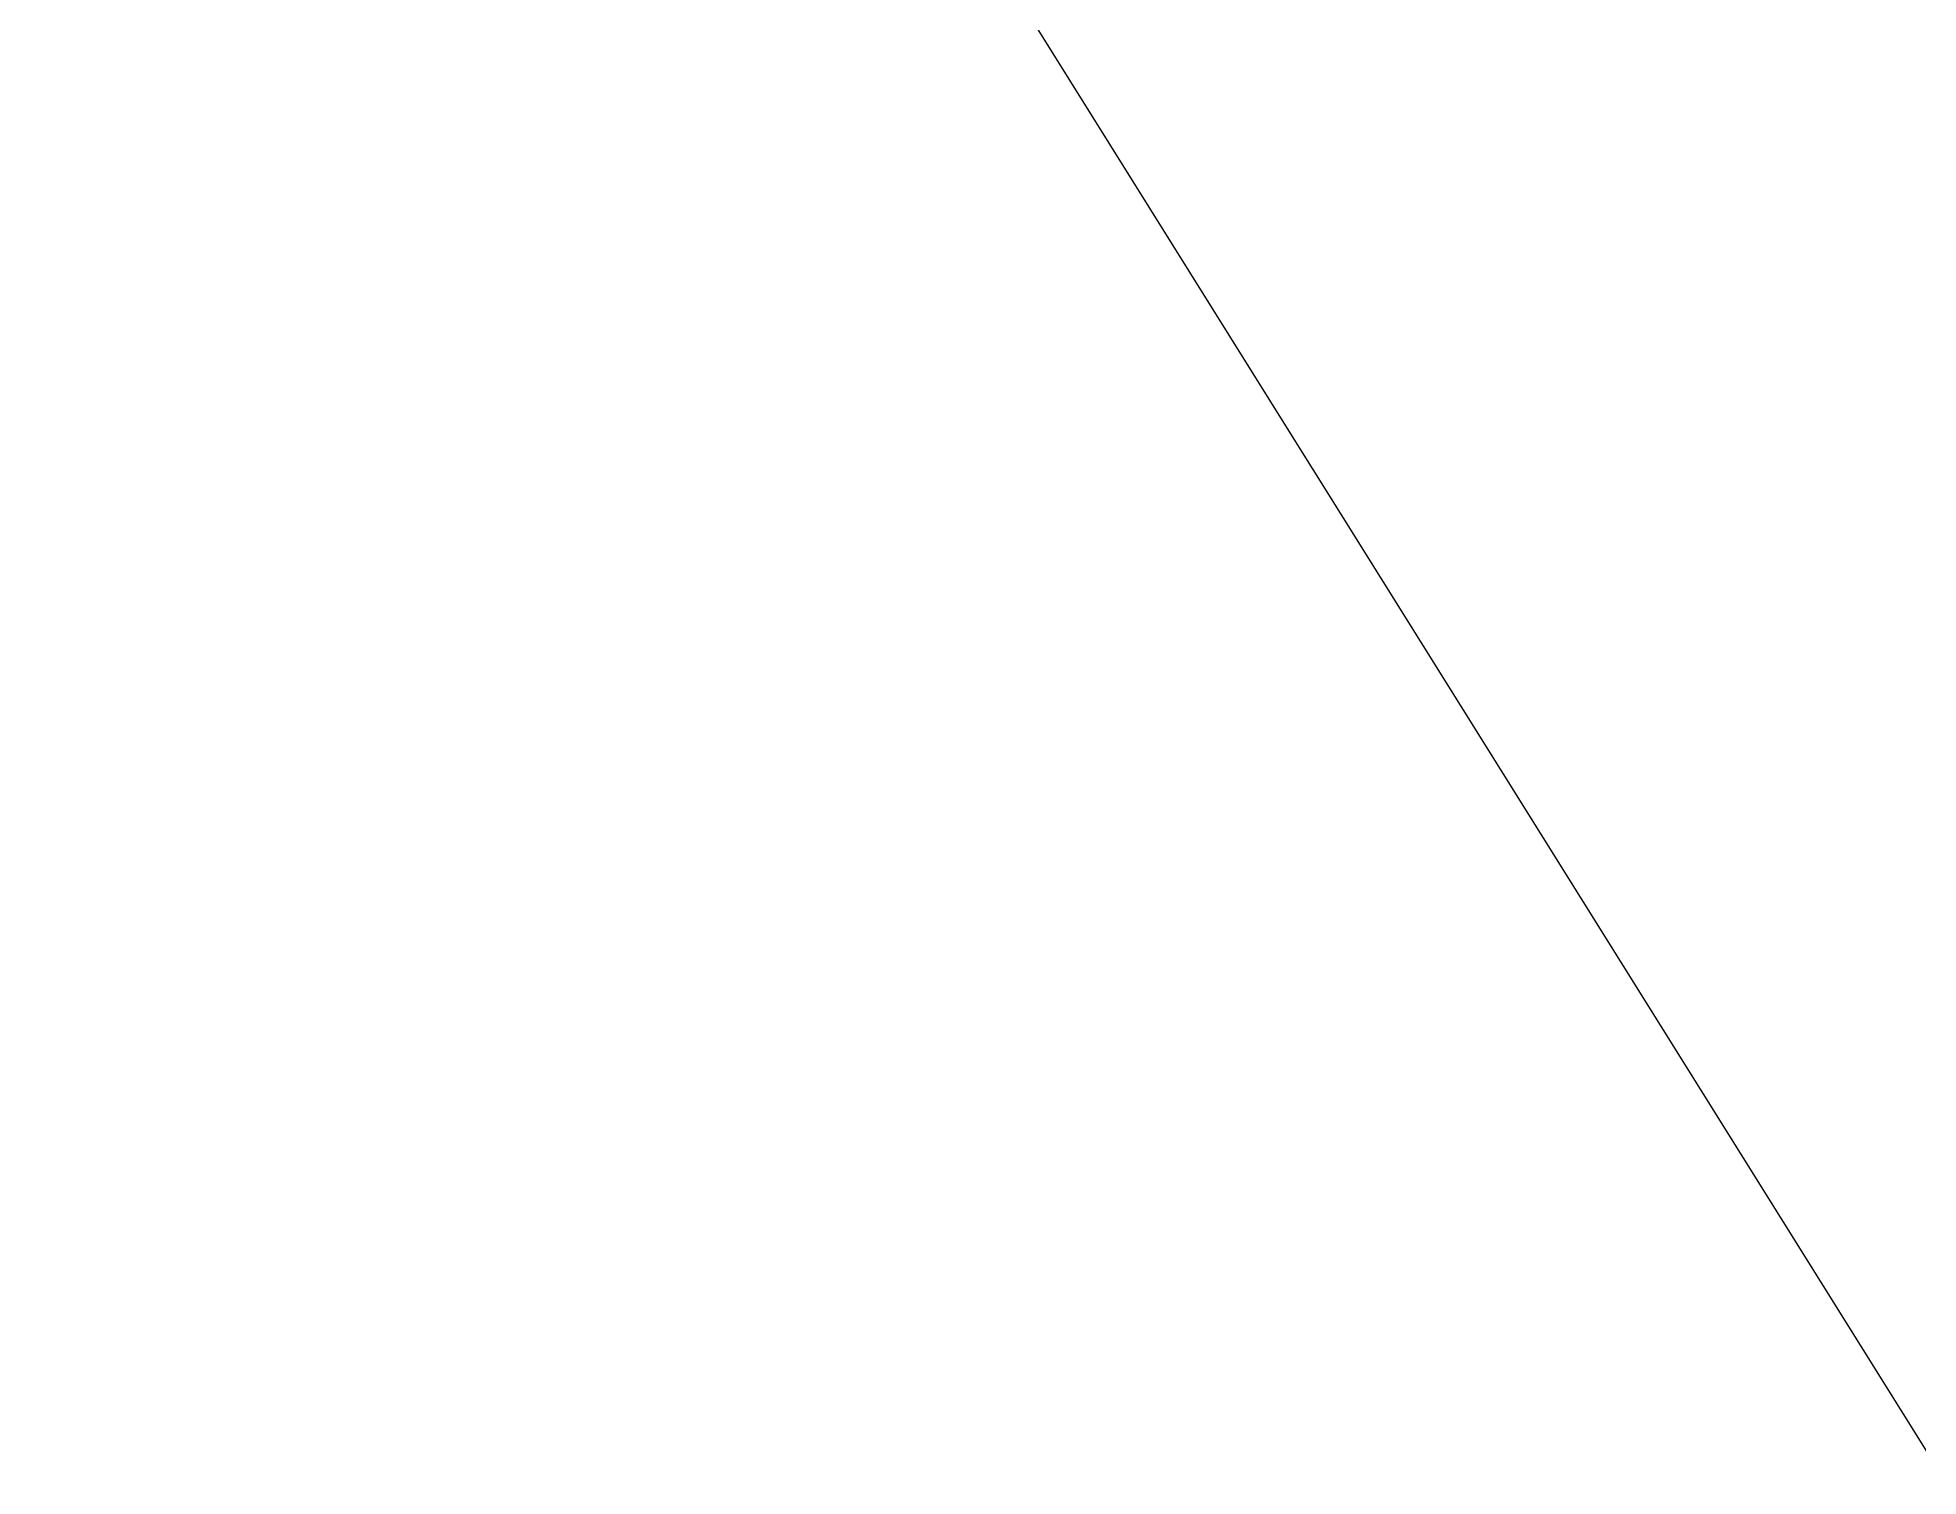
# Model space of a CAD drawing. Header units: metres. Extents: x 507649 to 508899, y 6966965 to 6967377.
# Drawn here: x 507649 to 507733.6, y 6967103.2 to 6967167.9 of the extents above; entities that cross this region are included whole.
import ezdxf

# ---------------------------------------------------------------- set-up
doc = ezdxf.new("R2010")
doc.units = ezdxf.units.M
doc.header["$PDMODE"] = 1
doc.layers.get('DEFPOINTS').update_dxf_attribs({"color": 11})
doc.layers.add('C_TEXT_2.5', color=7, linetype='Continuous')
doc.layers.add('G-ANNO-TEXT', color=47, linetype='Continuous', lineweight=5, plot=False)
doc.layers.add('VPORTS_FRAMES', color=11, linetype='Continuous', plot=False)
doc.styles.add('Arial_1', font='ISOCP.shx', dxfattribs={"height": 360})
doc.dimstyles.new('2_5-CON-Diagonal-_mm__O', dxfattribs={"dimscale": 30.48, "dimtxt": 127.532425, "dimasz": 2.46063, "dimexe": 1.64042, "dimexo": 0.0625, "dimgap": 2.46063, "dimtad": 1, "dimdec": 0, "dimlfac": 10, "dimzin": 0, "dimdsep": 46, "dimtxsty": 'Arial_1', "dimblk1": 'OBLIQUE', "dimblk2": 'OBLIQUE', "dimsah": 1, "dimcen": 0.09, "dimdle": 1.64042, "dimazin": 0, "dimtfac": 1, "dimtdec": 4, "dimtix": 1, "dimtmove": 0, "dimatfit": 3, "dimfxl": 8.2021, "dimfxlon": 1, "dimtvp": 1, "dimtfill": 1, "dimtolj": 1, "dimtzin": 0, "dimlwd": 15, "dimlwe": 15, "dimarcsym": 2})

# ---------------------------------------------------------------- blocks, each defined once
blk = doc.blocks.new('XD_HATCH')
at = {"layer": 'VPORTS_FRAMES'}
blk.add_lwpolyline([(507821.282, 6966964.794), (507649.023, 6967240.319), (507863.311, 6967374.293), (508035.571, 6967098.768)], close=True, dxfattribs=at)
blk = doc.blocks.new('_Oblique')
at = {"color": 0, "linetype": 'ByBlock', "lineweight": -2}
blk.add_line((-0.5, -0.5), (0.5, 0.5), dxfattribs=at)
blk = doc.blocks.new('*D134')
at = {"layer": 'DEFPOINTS', "color": 0, "transparency": 16777216}
for p in [(-2243295, 4089781), (-2242714, 4086112), (-2331141, 4071014)]:
    blk.add_point(p, dxfattribs=at)
at = {"layer": 'G-ANNO-TEXT', "color": 0, "lineweight": 15, "transparency": 16777216}
for p, q in [((-2331940, 4075741), (-2243245, 4089789)), ((-2242714, 4086113), (-2243303, 4089830)), ((-2331141, 4071016), (-2331898, 4075798))]:
    blk.add_line(p, q, dxfattribs=at)
at = {"layer": 'G-ANNO-TEXT', "color": 0, "lineweight": 15, "transparency": 16777216, "xscale": 75, "yscale": 75, "zscale": 75}
for p, rotation in [((-2243295, 4089781), 9.000328390140016), ((-2331890, 4075748), 189.00032839014)]:
    blk.add_blockref('_Oblique', p, dxfattribs=dict(at, rotation=rotation))
at = {"layer": 'G-ANNO-TEXT', "color": 0, "lineweight": 15, "transparency": 16777216, "insert": (-2287633, 4083020), "char_height": 360, "width": 576.84, "attachment_point": 5, "rotation": 9.00033, "style": 'Arial_1', "bg_fill": 3, "box_fill_scale": 1.1, "bg_fill_color": 256, "bg_fill_true_color": 13158600, "bg_fill_transparency": 0}
blk.add_mtext('\\A1;897000', dxfattribs=at)
blk = doc.blocks.new('25027_BNP_Skygate Play-Sheet - 000101 - SITE PLAN')
at = {"layer": 'G-ANNO-TEXT', "lineweight": 15}
dim = blk.add_linear_dim(base=(-2243294.79, 4089781.03), p1=(-2331140.55, 4071014.43), p2=(-2242713.58, 4086111.52), angle=9.0003284, dimstyle='2_5-CON-Diagonal-_mm__O', override={"dimpost": '<>', "dimfxl": 8970.647358}, dxfattribs=at)
dim.commit()
dim.dimension.update_dxf_attribs({"geometry": '*D134', "text_midpoint": (-2287633.06, 4083020.31)})
blk = doc.blocks.new('XE_ARCH')
at = {"xscale": 0.001, "yscale": 0.001, "zscale": 0.001, "rotation": 121.996}
blk.add_blockref('25027_BNP_Skygate Play-Sheet - 000101 - SITE PLAN', (509988.126, 6971273.77), dxfattribs=at)

msp = doc.modelspace()

# ---------------------------------------------------------------- block references
at = {"layer": 'C_TEXT_2.5'}
msp.add_blockref('XD_HATCH', (0, 0), dxfattribs=at)

# ---------------------------------------------------------------- next in the draw order: block references
msp.add_blockref('XE_ARCH', (0, 0), dxfattribs=at)

doc.saveas('drawing.dxf')
